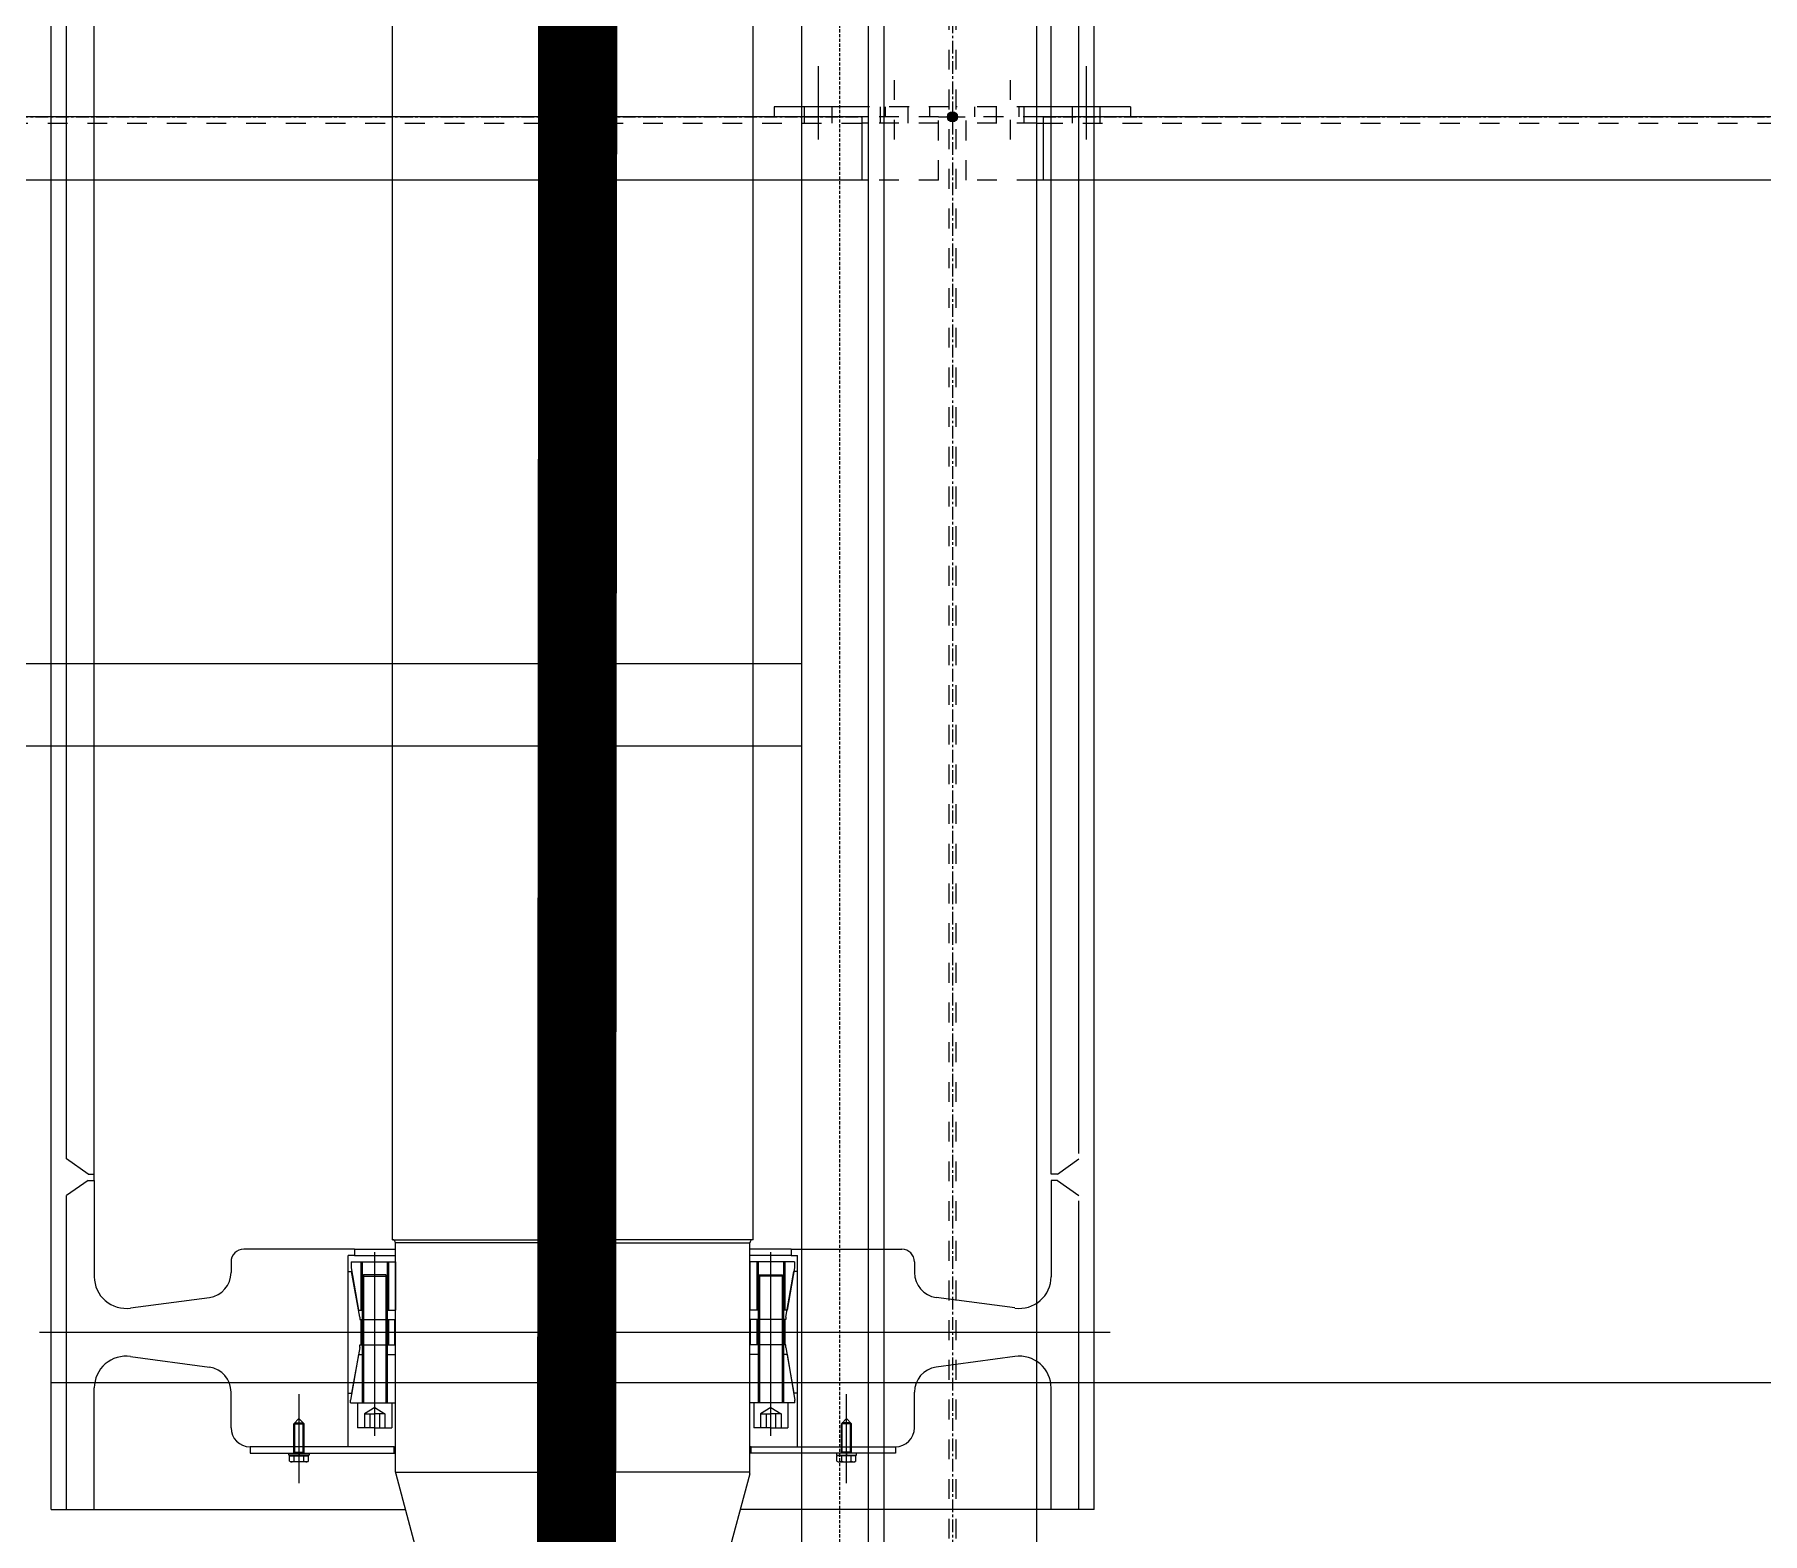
# Model space of a CAD drawing. Header units: inches. Extents: x 209270 to 234360, y -180214 to -150194.
# Drawn here: x 219587 to 220952, y -162783 to -161599 of the extents above; entities that cross this region are included whole.
import ezdxf

# ---------------------------------------------------------------- set-up
doc = ezdxf.new("R2010")
doc.units = ezdxf.units.IN
doc.header["$LTSCALE"] = 10
doc.header["$MEASUREMENT"] = 0
for name, pattern in [('CENTER', [2, 1.25, -0.25, 0.25, -0.25]), ('DXK_LINE_DOT2', [3.9198, 1.9599, -1.9599]), ('HIDDEN', [0.375, 0.25, -0.125])]:
    doc.linetypes.add(name, pattern=pattern)
doc.layers.get('0').update_dxf_attribs({"color": 1})
for name, color, linetype in [('$AUDIT_BAD_LAYER1', 1, 'Continuous'), ('_BLUE_0', 5, 'Continuous'), ('_BLUE_1', 5, 'Continuous'), ('_BLUE_2', 5, 'Continuous'), ('_BLUE_4', 5, 'Continuous')]:
    doc.layers.add(name, color=color, linetype=linetype)
for name, color, linetype, lineweight in [('All Bought', 1, 'Continuous', 9), ('Belt', 1, 'Continuous', 9), ('DIM', 1, 'Continuous', 13), ('DIM.', 1, 'Continuous', 13), ('HIDDDEN', 1, 'HIDDEN', 9), ('hoist', 1, 'Continuous', 9), ('MAIN OBJECT', 1, 'Continuous', 18)]:
    doc.layers.add(name, color=color, linetype=linetype, lineweight=lineweight)

# ---------------------------------------------------------------- blocks, each defined once
blk = doc.blocks.new('A$VNI7697676')
at = {"layer": 'All Bought'}
for p, q in [((0, 1615), (0, -1615)), ((-412, -1200), (-412, 0)), ((-400, -923.1), (-400, 0)), ((-378, -935), (-378, 0)), ((-142.5, -986.9), (-142.5, 0)), ((142.5, -986.9), (142.5, 0)), ((378, -935), (378, 0)), ((400, -918.9), (400, 0)), ((412, -1200), (412, 0)), ((-383, -935), (-400, -923.1)), ((383, -935), (400, -923.1)), ((-383, -940), (-400, -951.9)), ((-383, -935), (-378, -935)), ((-383, -940), (-378, -940)), ((-378, -940), (-378, -935)), ((-378, -940), (-378, -1016.1)), ((383, -935), (378, -935)), ((378, -940), (378, -1016.1)), ((383, -940), (378, -940)), ((383, -940), (400, -951.9)), ((-400, -1200), (-400, -951.9)), ((400, -1200), (400, -956.1)), ((-172.5, -994.4), (-260, -994.4)), ((-172.5, -994.4), (-172.5, -999.4)), ((-172.5, -994.4), (-140, -994.4)), ((-142.5, -986.9), (0, -986.9)), ((-140, -1170.4), (-140, -989.4)), ((0, -989.4), (-140, -989.4)), ((142.5, -986.9), (0, -986.9)), ((0, -989.4), (140, -989.4)), ((140, -1170.4), (140, -989.4)), ((172.5, -994.4), (140, -994.4)), ((172.5, -994.4), (260, -994.4)), ((172.5, -994.4), (172.5, -999.4)), ((-270, -1004.4), (-270, -1012.7)), ((-177.5, -1150.4), (-177.5, -999.4)), ((-172.5, -999.4), (-177.5, -999.4)), ((-175.2, -1004.4), (-175.2, -1009.2)), ((-175.2, -1004.4), (-140, -1004.4)), ((-175.2, -1009.2), (-169.3, -1042.4)), ((-172.5, -999.4), (-140, -999.4)), ((-167.5, -1004.4), (-167.5, -1042.4)), ((-166.5, -1004.4), (-166.5, -1042.4)), ((-156.5, -1141.9), (-156.5, -996.7)), ((-146.5, -1004.4), (-146.5, -1115.6)), ((-145.5, -1004.4), (-145.5, -1042.4)), ((-140, -1004.4), (-140, -1042.4)), ((172.5, -999.4), (140, -999.4)), ((140, -1004.4), (140, -1042.4)), ((175.2, -1004.4), (140, -1004.4)), ((145.5, -1004.4), (145.5, -1042.4)), ((146.5, -1004.4), (146.5, -1115.6)), ((156.5, -1141.9), (156.5, -996.7)), ((166.5, -1004.4), (166.5, -1042.4)), ((167.5, -1004.4), (167.5, -1042.4)), ((175.2, -1009.2), (169.3, -1042.4)), ((172.5, -999.4), (177.5, -999.4)), ((175.2, -1004.4), (175.2, -1009.2)), ((177.5, -1150.4), (177.5, -999.4)), ((270, -1004.4), (270, -1012.7)), ((-177.5, -1108), (-177.5, -1012)), ((-177.5, -1012), (-174.7, -1012)), ((-168.3, -1048.1), (-174.7, -1012)), ((-166.5, -1015.8), (-165.4, -1014.5)), ((-166.5, -1015.8), (-166.5, -1115.6)), ((-166.5, -1015.8), (-146.5, -1015.8)), ((-165.4, -1014.5), (-165.4, -1079.5)), ((-147.6, -1014.5), (-165.4, -1014.5)), ((-146.5, -1015.8), (-147.6, -1014.5)), ((-147.6, -1014.5), (-147.6, -1079.5)), ((146.5, -1015.8), (147.6, -1014.5)), ((166.5, -1015.8), (146.5, -1015.8)), ((147.6, -1014.5), (147.6, -1079.5)), ((147.6, -1014.5), (165.4, -1014.5)), ((166.5, -1015.8), (165.4, -1014.5)), ((165.4, -1014.5), (165.4, -1079.5)), ((166.5, -1015.8), (166.5, -1115.6)), ((168.3, -1048.1), (174.7, -1012)), ((177.5, -1012), (174.7, -1012)), ((177.5, -1108), (177.5, -1012)), ((-349.4, -1040.8), (-287.1, -1032.5)), ((349.4, -1040.8), (287.1, -1032.5)), ((-169.3, -1042.4), (-166.5, -1042.4)), ((-168.3, -1048.1), (-168.3, -1050)), ((-168.3, -1050), (-140.5, -1050)), ((-167.5, -1050), (-167.5, -1070)), ((-146.5, -1042.4), (-140, -1042.4)), ((-145.5, -1050), (-145.5, -1070)), ((-140.5, -1070), (-140.5, -1050)), ((-140.5, -1070), (-140.5, -1050)), ((146.5, -1042.4), (140, -1042.4)), ((140.5, -1070), (140.5, -1050)), ((140.5, -1070), (140.5, -1050)), ((168.3, -1050), (140.5, -1050)), ((145.5, -1050), (145.5, -1070)), ((169.3, -1042.4), (166.5, -1042.4)), ((167.5, -1050), (167.5, -1070)), ((168.3, -1048.1), (168.3, -1050)), ((-421.3, -1060), (424.7, -1060)), ((-169.3, -1077.6), (-175.6, -1113.6)), ((-168.3, -1071.9), (-174.7, -1108)), ((-169.3, -1077.6), (-166.5, -1077.6)), ((-168.3, -1070), (-140.5, -1070)), ((-168.3, -1071.9), (-168.3, -1070)), ((-166.5, -1077.6), (-166.5, -1100.6)), ((-146.5, -1077.6), (-140, -1077.6)), ((-140, -1115.6), (-140, -1077.6)), ((140, -1115.6), (140, -1077.6)), ((146.5, -1077.6), (140, -1077.6)), ((168.3, -1070), (140.5, -1070)), ((166.5, -1077.6), (166.5, -1100.6)), ((169.3, -1077.6), (166.5, -1077.6)), ((168.3, -1071.9), (168.3, -1070)), ((168.3, -1071.9), (174.7, -1108)), ((169.3, -1077.6), (175.6, -1113.6)), ((-349.4, -1079.2), (-287.1, -1087.5)), ((-165.4, -1079.5), (-165.4, -1115.6)), ((-147.6, -1079.5), (-147.6, -1115.6)), ((147.6, -1079.5), (147.6, -1115.6)), ((165.4, -1079.5), (165.4, -1115.6)), ((349.4, -1079.2), (287.1, -1087.5)), ((-378, -1200), (-378, -1103.9)), ((-172.5, -1096.6), (-172.6, -1096.4)), ((172.5, -1096.6), (172.6, -1096.4)), ((378, -1200), (378, -1103.9)), ((-270, -1135.4), (-270, -1107.3)), ((-216.2, -1179.2), (-216.2, -1108.8)), ((-177.5, -1108), (-174.7, -1108)), ((-175.6, -1115.6), (-175.6, -1113.6)), ((-175.6, -1115.6), (-140, -1115.6)), ((-170, -1115.6), (-170, -1135.4)), ((-156.5, -1119.3), (-164.6, -1124.4)), ((-156.5, -1119.3), (-148.4, -1124.4)), ((-143, -1115.6), (-143, -1135.4)), ((175.6, -1115.6), (140, -1115.6)), ((143, -1115.6), (143, -1135.4)), ((156.5, -1119.3), (148.4, -1124.4)), ((156.5, -1119.3), (164.6, -1124.4)), ((170, -1115.6), (170, -1135.4)), ((177.5, -1108), (174.7, -1108)), ((175.6, -1115.6), (175.6, -1113.6)), ((216.2, -1179.2), (216.3, -1108.8)), ((270, -1135.4), (270, -1107.3)), ((-216.3, -1128.2), (-220.3, -1132.2)), ((-220.3, -1132.2), (-212.3, -1132.2)), ((-220.3, -1155.4), (-220.3, -1132.2)), ((-219.5, -1131.4), (-213, -1131.4)), ((-219.5, -1155.4), (-219.5, -1131.4)), ((-212.3, -1132.2), (-216.3, -1128.2)), ((-213, -1155.4), (-213, -1131.4)), ((-212.3, -1155.4), (-212.3, -1132.2)), ((-164.6, -1124.4), (-164.6, -1135.4)), ((-164.6, -1124.4), (-156.5, -1124.4)), ((-160.2, -1124.4), (-160.2, -1135.4)), ((-148.4, -1124.4), (-156.5, -1124.4)), ((-152.8, -1124.4), (-152.8, -1135.4)), ((-148.4, -1124.4), (-148.4, -1135.4)), ((148.4, -1124.4), (148.4, -1135.4)), ((148.4, -1124.4), (156.5, -1124.4)), ((152.8, -1124.4), (152.8, -1135.4)), ((164.6, -1124.4), (156.5, -1124.4)), ((160.2, -1124.4), (160.2, -1135.4)), ((164.6, -1124.4), (164.6, -1135.4)), ((212.3, -1132.2), (216.3, -1128.2)), ((220.3, -1132.2), (212.3, -1132.2)), ((212.3, -1155.5), (212.3, -1132.2)), ((219.5, -1131.5), (213, -1131.5)), ((213, -1155.5), (213, -1131.5)), ((216.3, -1128.2), (220.3, -1132.2)), ((219.5, -1155.5), (219.5, -1131.5)), ((220.3, -1155.5), (220.3, -1132.2)), ((-156.5, -1135.4), (-170, -1135.4)), ((-156.5, -1135.4), (-143, -1135.4)), ((156.5, -1135.4), (143, -1135.4)), ((156.5, -1135.4), (170, -1135.4)), ((-255, -1150.4), (-255, -1155.4)), ((-141, -1150.4), (-255, -1150.4)), ((-255, -1155.4), (-141, -1155.4)), ((-224.2, -1155.4), (-208.2, -1155.4)), ((-224.2, -1157), (-224.2, -1155.4)), ((-208.2, -1157), (-224.2, -1157)), ((-223.8, -1157.6), (-222.1, -1157.6)), ((-223.8, -1161.8), (-223.8, -1157.6)), ((-222.1, -1157.6), (-222.1, -1157)), ((-210.4, -1157), (-222.1, -1157)), ((-222.1, -1157.6), (-210.4, -1157.6)), ((-219.5, -1154.7), (-220.2, -1155.4)), ((-220.2, -1154.7), (-212.2, -1154.7)), ((-220, -1161.8), (-220, -1157.6)), ((-216.2, -1155.4), (-216.2, -1157)), ((-213, -1154.7), (-212.2, -1155.4)), ((-212.5, -1161.8), (-212.5, -1157.6)), ((-210.4, -1157.6), (-210.4, -1157)), ((-210.4, -1157.6), (-208.7, -1157.6)), ((-208.7, -1161.8), (-208.7, -1157.6)), ((-208.2, -1155.4), (-208.2, -1157)), ((-141, -1150.4), (-140, -1150.4)), ((-141, -1155.4), (-141, -1150.4)), ((-141, -1155.4), (-140, -1155.4)), ((141, -1150.4), (140, -1150.4)), ((141, -1155.4), (140, -1155.4)), ((141, -1155.4), (141, -1150.4)), ((141, -1150.4), (255, -1150.4)), ((255, -1155.4), (141, -1155.4)), ((224.3, -1155.5), (208.3, -1155.5)), ((208.3, -1155.5), (208.3, -1157.1)), ((208.3, -1157.1), (224.3, -1157.1)), ((208.7, -1161.8), (208.7, -1157.7)), ((210.4, -1157.7), (208.7, -1157.7)), ((210.4, -1157.7), (210.4, -1157.1)), ((210.4, -1157.1), (222.1, -1157.1)), ((222.1, -1157.7), (210.4, -1157.7)), ((213, -1154.7), (212.3, -1155.5)), ((220.3, -1154.7), (212.3, -1154.7)), ((212.5, -1161.8), (212.5, -1157.7)), ((216.3, -1155.5), (216.3, -1157.1)), ((219.5, -1154.7), (220.3, -1155.5)), ((220, -1161.8), (220, -1157.7)), ((222.1, -1157.7), (222.1, -1157.1)), ((223.8, -1157.7), (222.1, -1157.7)), ((223.8, -1161.8), (223.8, -1157.7)), ((224.3, -1157.1), (224.3, -1155.5)), ((255, -1150.4), (255, -1155.4)), ((-223.8, -1161.8), (-222.8, -1162.3)), ((-209.8, -1162.3), (-222.8, -1162.3)), ((-208.7, -1161.8), (-209.8, -1162.3)), ((-140, -1170.4), (0, -1170.4)), ((-139.8, -1171.7), (-120.2, -1245.1)), ((140, -1170.4), (0, -1170.4)), ((139.8, -1171.7), (120.2, -1245.1)), ((208.7, -1161.8), (209.8, -1162.4)), ((209.8, -1162.4), (222.8, -1162.4)), ((223.8, -1161.8), (222.8, -1162.4)), ((-412, -1200), (-132.3, -1200)), ((412, -1200), (132.3, -1200))]:
    blk.add_line(p, q, dxfattribs=at)
for centre, radius, start, end in [((-260, -1004.4), 10, 90, 180), ((-142.5, -989.4), 2.5, 0, 90), ((142.5, -989.4), 2.5, 90, 180), ((260, -1004.4), 10, 0, 90), ((-353, -1016.1), 25, 180, 278.3659), ((-290, -1012.7), 20, 278.3659, 0), ((290, -1012.7), 20, 180, 261.6341), ((353, -1016.1), 25, 261.6341, 0), ((-353, -1103.9), 25, 81.6341, 180), ((-290, -1107.3), 20, 0, 81.6341), ((290, -1107.3), 20, 98.3659, 180), ((353, -1103.9), 25, 0, 98.3659), ((-255, -1135.4), 15, 180, 270), ((255, -1135.4), 15, 270, 0), ((-221.9, -1159), 3.32, 244.4469, 304.4469), ((-216.2, -1149.9), 12.4, 252.3875, 287.6125), ((-210.6, -1159), 3.32, 235.5531, 295.5531), ((-135, -1170.4), 5, 180, 195), ((135, -1170.4), 5, 345, 0), ((210.6, -1159), 3.32, 244.4422, 304.4422), ((216.3, -1150), 12.4, 252.3828, 287.6078), ((221.9, -1159), 3.32, 235.5484, 295.5484)]:
    blk.add_arc(centre, radius, start, end, dxfattribs=at)
blk = doc.blocks.new('A$Ccd523e08')
at = {"layer": 'DIM', "xscale": -1}
blk.add_blockref('A$VNI7697676', (0, 0), dxfattribs=at)
blk = doc.blocks.new('A$Cdf87a385')
at = {"layer": 'HIDDDEN'}
blk.add_line((-910.7, -1770.2), (-910.7, 1770.2), dxfattribs=at)
at = {"layer": 'MAIN OBJECT'}
for p, q in [((-945.7, -1825.2), (-945.7, 1825.2)), ((-880.7, -1760.2), (-880.7, 1760.2)), ((-188.6, 595.7), (-880.7, 595.8)), ((-188.6, 530.7), (-880.7, 530.8))]:
    blk.add_line(p, q, dxfattribs=at)
blk = doc.blocks.new('A$C67244592')
at = {"layer": 'hoist', "lineweight": 0, "const_width": 62.5}
blk.add_lwpolyline([(0, -500), (4.3, 5159.9, 0.081795), (-153.3, 6122), (-1342.4, 9643.9, -0.081584), (-1500.1, 10603.6), (-1500.1, 15050)], format="xyb", dxfattribs=at)
blk = doc.blocks.new('MECH_DRAWING')
at = {"layer": 'Belt'}
blk.add_line((232519.4, -162663.7, 0), (219599.9, -162663.7, 0), dxfattribs=at)
at = {"layer": '$AUDIT_BAD_LAYER1', "color": 1, "rotation": 180.0000473434895}
blk.add_blockref('A$Cdf87a385', (219311.9, -161564.7, 0.8), dxfattribs=at)
at = {"layer": 'DIM', "xscale": -1}
blk.add_blockref('A$Ccd523e08', (220011.9, -161563.7, 0.8), dxfattribs=at)
at = {"layer": 'DIM.'}
blk.add_blockref('A$C67244592', (220011.9, -166263.7), dxfattribs=at)
blk = doc.blocks.new('Part-116860372-114984 - 114867')
at = {"layer": '_BLUE_1', "linetype": 'DXK_LINE_DOT2'}
for p, q in [((13617.3, 18964.6), (13617.3, 15470.2)), ((13697, 18908.3), (13697, 15470.2)), ((13704.1, 18908.3), (13704.1, 15470.2))]:
    blk.add_line(p, q, dxfattribs=at)
at = {"layer": '_BLUE_2', "linetype": 'Continuous'}
for p, q in [((13617.3, 18914.6), (13617.3, 15464)), ((13783.8, 18914.6), (13783.8, 15464))]:
    blk.add_line(p, q, dxfattribs=at)
at = {"layer": '_BLUE_4', "linetype": 'CENTER'}
blk.add_line((13700.6, 19070.8), (13700.6, 15320.8), dxfattribs=at)
blk = doc.blocks.new('Part-116860372-115031 - 114867')
at = {"layer": '_BLUE_4', "linetype": 'Continuous'}
for points in [[(12325.6, 17190.8, -1), (12325.6, 17200.8, -1)], [(13700.6, 17190.8, -1), (13700.6, 17200.8, -1)]]:
    blk.add_hatch(color=256, dxfattribs=at).paths.add_polyline_path(points)
at = {"layer": '_BLUE_1', "linetype": 'DXK_LINE_DOT2'}
for p, q in [((12339.1, 17133.3), (12339.1, 17195.8)), ((12415.1, 17195.8), (12339.1, 17195.8)), ((12408.8, 17189.6), (12339.1, 17189.6)), ((12415.1, 17189.6), (13611.1, 17189.6)), ((13687, 17195.8), (13611.1, 17195.8)), ((13687, 17189.6), (13617.3, 17189.6)), ((13687, 17133.3), (13687, 17195.8)), ((12408.8, 17133.3), (12339.1, 17133.3)), ((13687, 17133.3), (13617.3, 17133.3))]:
    blk.add_line(p, q, dxfattribs=at)
at = {"layer": '_BLUE_2', "linetype": 'Continuous'}
for p, q in [((12408.8, 17189.6), (12415.1, 17189.6)), ((13611.1, 17195.8), (12415.1, 17195.8)), ((12415.1, 17195.8), (12415.1, 17133.3)), ((13611.1, 17195.8), (13611.1, 17133.3)), ((13617.3, 17189.6), (13611.1, 17189.6)), ((13617.3, 17133.3), (12408.8, 17133.3))]:
    blk.add_line(p, q, dxfattribs=at)
at = {"layer": '_BLUE_4', "linetype": 'CENTER'}
for p, q in [((12325.6, 17195.8), (12339.1, 17195.8)), ((12415.1, 17195.8), (13611.1, 17195.8)), ((13687, 17195.8), (13700.6, 17195.8))]:
    blk.add_line(p, q, dxfattribs=at)
at = {"layer": '_BLUE_4', "linetype": 'Continuous'}
for centre in [(12325.6, 17195.8), (13700.6, 17195.8)]:
    blk.add_circle(centre, 5, dxfattribs=at)
blk = doc.blocks.new('Part-116860372-115032 - 114867')
at = {"layer": '_BLUE_4', "linetype": 'Continuous'}
for points in [[(13700.6, 17190.8, -1), (13700.6, 17200.8, -1)], [(15075.6, 17190.8, -1), (15075.6, 17200.8, -1)]]:
    blk.add_hatch(color=256, dxfattribs=at).paths.add_polyline_path(points)
at = {"layer": '_BLUE_1', "linetype": 'DXK_LINE_DOT2'}
for p, q in [((13714.1, 17133.3), (13714.1, 17195.8)), ((13790.1, 17195.8), (13714.1, 17195.8)), ((13783.8, 17189.6), (13714.1, 17189.6)), ((13790.1, 17189.6), (14986.1, 17189.6)), ((15062, 17195.8), (14986.1, 17195.8)), ((15062, 17189.6), (14992.3, 17189.6)), ((15062, 17133.3), (15062, 17195.8)), ((13783.8, 17133.3), (13714.1, 17133.3)), ((15062, 17133.3), (14992.3, 17133.3))]:
    blk.add_line(p, q, dxfattribs=at)
at = {"layer": '_BLUE_2', "linetype": 'Continuous'}
for p, q in [((13783.8, 17189.6), (13790.1, 17189.6)), ((14986.1, 17195.8), (13790.1, 17195.8)), ((13790.1, 17195.8), (13790.1, 17133.3)), ((14986.1, 17195.8), (14986.1, 17133.3)), ((14992.3, 17189.6), (14986.1, 17189.6)), ((14992.3, 17133.3), (13783.8, 17133.3))]:
    blk.add_line(p, q, dxfattribs=at)
at = {"layer": '_BLUE_4', "linetype": 'CENTER'}
for p, q in [((13700.6, 17195.8), (13714.1, 17195.8)), ((13790.1, 17195.8), (14986.1, 17195.8)), ((15062, 17195.8), (15075.6, 17195.8))]:
    blk.add_line(p, q, dxfattribs=at)
at = {"layer": '_BLUE_4', "linetype": 'Continuous'}
for centre in [(13700.6, 17195.8), (15075.6, 17195.8)]:
    blk.add_circle(centre, 5, dxfattribs=at)
blk = doc.blocks.new('Part-116860372-115617 - 114867')
at = {"layer": '_BLUE_1', "linetype": 'DXK_LINE_DOT2'}
for p, q in [((13783.8, 17205.8), (13704.1, 17205.8)), ((13722.9, 17195.8), (13722.9, 17205.8)), ((13766.6, 17195.8), (13766.6, 17205.8))]:
    blk.add_line(p, q, dxfattribs=at)
at = {"layer": '_BLUE_2', "linetype": 'Continuous'}
for p, q in [((13876.6, 17205.8), (13783.8, 17205.8)), ((13876.6, 17205.8), (13876.6, 17195.8)), ((13790.1, 17195.8), (13783.8, 17195.8))]:
    blk.add_line(p, q, dxfattribs=at)
blk = doc.blocks.new('Bolt-116860372-115618 - 114867')
at = {"layer": '_BLUE_1', "linetype": 'DXK_LINE_DOT2'}
for p, q in [((13757.9, 17173.3), (13757.9, 17245.8)), ((13744.1, 17195.8), (13744.1, 17205.8)), ((13771.6, 17195.8), (13771.6, 17205.8)), ((13744.1, 17189.6), (13744.1, 17195.8)), ((13771.6, 17189.6), (13771.6, 17195.8))]:
    blk.add_line(p, q, dxfattribs=at)
at = {"layer": '_BLUE_2', "linetype": 'Continuous'}
for p, q in [((13832.9, 17173.3), (13832.9, 17245.8)), ((13819.1, 17195.8), (13819.1, 17205.8)), ((13846.6, 17195.8), (13846.6, 17205.8)), ((13819.1, 17189.6), (13819.1, 17195.8)), ((13846.6, 17189.6), (13846.6, 17195.8))]:
    blk.add_line(p, q, dxfattribs=at)
blk = doc.blocks.new('Part-116860372-115633 - 114867')
at = {"layer": '_BLUE_1', "linetype": 'DXK_LINE_DOT2'}
for p, q in [((13697, 17205.8), (13617.3, 17205.8)), ((13634.5, 17195.8), (13634.5, 17205.8)), ((13678.3, 17195.8), (13678.3, 17205.8))]:
    blk.add_line(p, q, dxfattribs=at)
at = {"layer": '_BLUE_2', "linetype": 'Continuous'}
for p, q in [((13617.3, 17205.8), (13524.5, 17205.8)), ((13524.5, 17205.8), (13524.5, 17195.8)), ((13617.3, 17195.8), (13611.1, 17195.8))]:
    blk.add_line(p, q, dxfattribs=at)
blk = doc.blocks.new('Bolt-116860372-115634 - 114867')
at = {"layer": '_BLUE_1', "linetype": 'DXK_LINE_DOT2'}
for p, q in [((13643.3, 17173.3), (13643.3, 17245.8)), ((13629.5, 17195.8), (13629.5, 17205.8)), ((13657, 17195.8), (13657, 17205.8)), ((13629.5, 17189.6), (13629.5, 17195.8)), ((13657, 17189.6), (13657, 17195.8))]:
    blk.add_line(p, q, dxfattribs=at)
at = {"layer": '_BLUE_2', "linetype": 'Continuous'}
for p, q in [((13568.3, 17173.3), (13568.3, 17245.8)), ((13554.5, 17195.8), (13554.5, 17205.8)), ((13582, 17195.8), (13582, 17205.8)), ((13554.5, 17189.6), (13554.5, 17195.8)), ((13582, 17189.6), (13582, 17195.8))]:
    blk.add_line(p, q, dxfattribs=at)
blk = doc.blocks.new('STR_DRAWING')
at = {"layer": '_BLUE_0', "xscale": 0.8, "yscale": 0.8, "zscale": 0.8}
for name in ['Part-116860372-114984 - 114867', 'Bolt-116860372-115634 - 114867', 'Bolt-116860372-115618 - 114867', 'Part-116860372-115031 - 114867', 'Part-116860372-115633 - 114867', 'Part-116860372-115032 - 114867', 'Part-116860372-115617 - 114867']:
    blk.add_blockref(name, (971.5, 4264.2), dxfattribs=at)

msp = doc.modelspace()

# ---------------------------------------------------------------- block references
msp.add_blockref('MECH_DRAWING', (0, 0))
at = {"xscale": 0.9999999999078191, "yscale": 1.0000000000951985}
msp.add_blockref('STR_DRAWING', (208379.9, -179684.5), dxfattribs=at)

doc.saveas('drawing.dxf')
